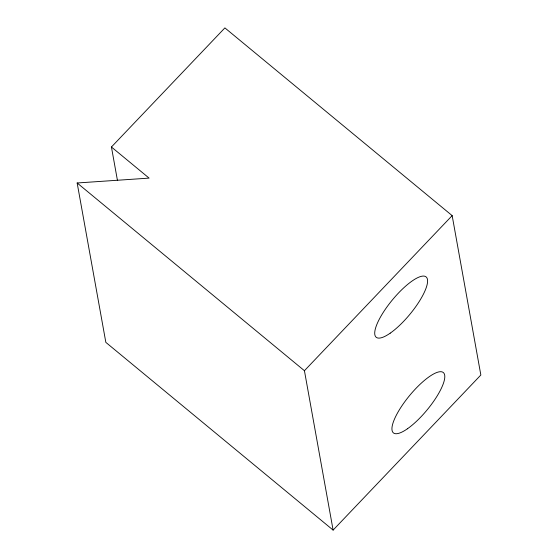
<?xml version="1.0" encoding="UTF-8"?>
<svg xmlns="http://www.w3.org/2000/svg" width="558" height="558" viewBox="0 0 558 558"><rect width="100%" height="100%" fill="white"/><g stroke="black" fill="none" stroke-linecap="round" stroke-linejoin="round"><path stroke-width="0.84" d="M111.433 147.005L224.888 27.9L452.161 215.625L480.843 375.018L333.112 530.1L105.839 342.375L77.157 182.982L149.098 178.114L111.433 147.005L117.445 180.422M333.112 530.1L304.431 370.714L452.161 215.625M77.157 182.982L304.431 370.714M390.23 333.147A39.151 11.327 -50.4 0 0 427.463 279.453A39.151 11.327 -50.4 0 0 385.808 308.574A39.151 11.327 -50.4 0 0 390.23 333.147M407.438 428.774A39.151 11.327 -50.4 0 0 444.67 375.088A39.151 11.327 -50.4 0 0 403.015 404.208A39.151 11.327 -50.4 0 0 407.438 428.774"/></g></svg>
